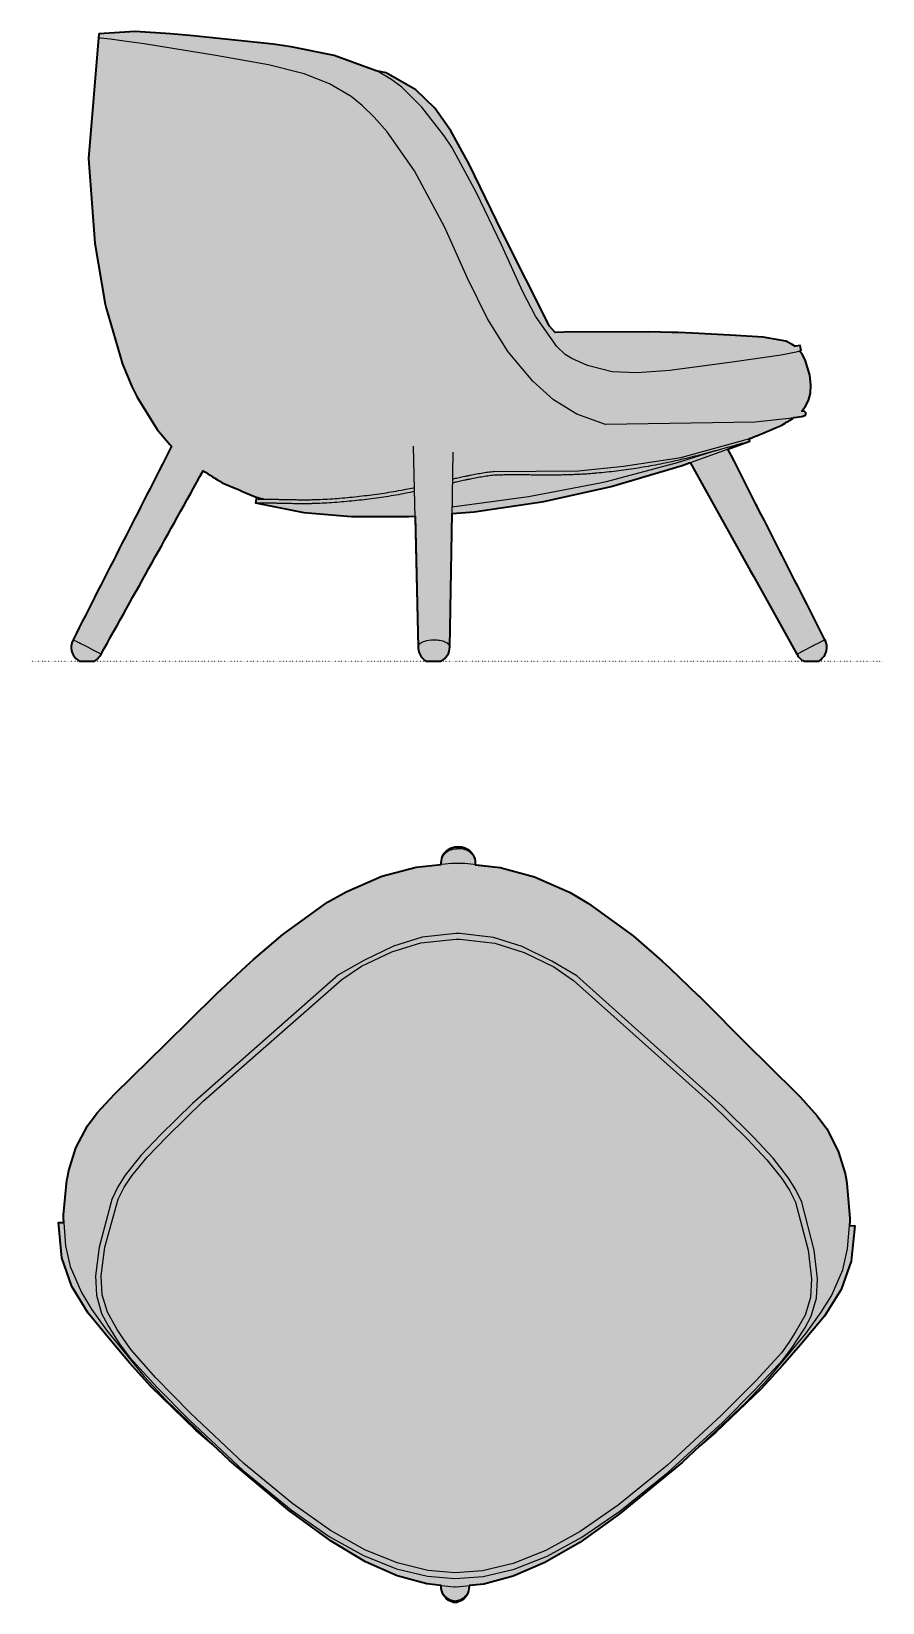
# Model space of a CAD drawing. Header units: millimetres. Extents: x 0 to 2311, y -1141 to 764.
# Drawn here: x 1279 to 2311, y -1141 to 763 of the extents above; entities that cross this region are included whole.
import ezdxf

# ---------------------------------------------------------------- set-up
doc = ezdxf.new("R2010")
doc.units = ezdxf.units.MM
doc.linetypes.add('Dots', pattern=[1, 0, -1])
doc.layers.add('Blocks', color=7, linetype='Continuous')
doc.layers.add('Blocks$Fill', color=7, linetype='Continuous', true_color=0xffffff)
for name, color, linetype, lineweight, true_color in [('Blocks$Inner', 7, 'Continuous', 25, 0x007f00), ('Blocks$Outline', 7, 'Continuous', 35, 0xff3f3f), ('Groud', 7, 'Dots', 25, 0x243775)]:
    doc.layers.add(name, color=color, linetype=linetype, lineweight=lineweight, true_color=true_color)

# ---------------------------------------------------------------- blocks, each defined once
blk = doc.blocks.new('VIA57 Lounge Chair Side')
at = {"layer": 'Blocks$Fill'}
blk.add_hatch(color=256, dxfattribs=at).paths.add_polyline_path([(925.5, 381.8), (922.6, 384), (914.7, 388), (887.2, 392.7), (846.8, 395.2), (777.1, 398.6), (646, 398.8), (635, 398.6), (628.2, 406.3), (570.5, 520.9), (531.2, 601.8), (508.6, 642.8), (489, 670.4), (466, 692.5), (430, 713.3), (418.2, 715.6), (367.1, 734.4), (315.1, 744.7), (293.2, 747.8), (196.3, 758.2), (168.5, 760.6), (126, 763.4), (81.6, 760.4), (69.2, 609.3), (76.9, 506.9), (89.6, 433), (90.7, 427.8), (110.3, 359.9), (121.7, 333.1), (128.2, 320), (152.7, 281), (168, 262.6), (168, 262.6), (170, 260.7), (50.5, 26.1), (49, 22.4), (48.3, 18.4), (48.2, 15.7), (48.6, 13), (49.4, 10.3), (50.6, 7.8), (52.1, 5.5), (53.9, 3.4), (56, 1.6), (58.3, 0.1), (60.9, 0.1), (62.5, 0.1), (76.1, 0), (76.1, 0), (76.1, 0), (76.1, 0), (76.1, 0), (76.1, 0), (79.9, 2.6), (83.1, 6.2), (84.5, 8.6), (208.3, 230.8), (231.2, 216.4), (270.6, 199.7), (274.6, 198.3), (281.4, 196.3), (278.8, 196.4), (272.7, 197), (271.8, 192), (330.4, 180.4), (388.3, 175.4), (457.7, 175.3), (465.4, 175.8), (469, 15.6), (469.4, 12.9), (470.2, 10.2), (471.3, 7.7), (472.8, 5.4), (474.7, 3.3), (476.8, 1.5), (479.1, 0.1), (479.2, 0.1), (480.9, 0), (488.1, 0), (490.2, 0), (496.4, 0), (496.9, 0.1), (501, 2.9), (504.3, 6.9), (505.6, 9.3), (506.5, 11.9), (507.1, 14.6), (507.2, 17.2), (510, 179.2), (537, 181.2), (621.4, 193.7), (703.1, 212), (789, 237.3), (798.8, 240.8), (928.2, 8.6), (928.7, 7.6), (930.3, 5.3), (932.1, 3.2), (934.2, 1.4), (936.6, 0), (936.6, 0), (936.6, 0), (936.6, 0), (936.6, 0), (936.6, 0), (951.8, 0.1), (954.4, 0.1), (957.5, 2.2), (960.4, 5.2), (962, 7.5), (963.2, 10), (964, 12.6), (964.4, 15.4), (964.5, 18.1), (964.1, 20.9), (963.4, 23.5), (962.2, 26.1), (844.6, 257.2), (871, 266.6), (871, 266.6), (871, 266.6), (871, 266.6), (871, 266.6), (871, 266.6), (871, 266.6), (871, 266.6), (871, 266.6), (871, 266.6), (871, 266.6), (871, 266.6), (871, 266.6), (871, 266.6), (871, 266.6), (871, 266.6), (871, 266.6), (871, 266.6), (871, 266.6), (871, 266.6), (871, 266.6), (871, 266.6), (871, 266.6), (871, 266.6), (871, 266.6), (871, 266.6), (871, 266.6), (871, 266.6), (871, 266.6), (871, 266.6), (871, 266.6), (871, 266.6), (871, 266.6), (871, 266.6), (871, 266.6), (871, 266.6), (871, 266.6), (871, 266.6), (871, 266.6), (871, 266.6), (871, 266.6), (871, 266.6), (871, 266.6), (871, 266.6), (871, 266.6), (871, 266.6), (871, 266.6), (871, 266.6), (871, 266.6), (871, 266.6), (871, 266.6), (871, 266.6), (871, 266.6), (871, 266.6), (871, 266.6), (871, 266.6), (871, 266.6), (871, 266.6), (871, 266.6), (871, 266.6), (869.7, 269.5), (871.2, 270.1), (872.7, 270.6), (879.6, 273.3), (910, 286.3), (924.9, 295.3), (934.1, 296.5), (935.5, 296.9), (938.6, 298.3), (938.8, 298.8), (939, 299.3), (939.1, 299.9), (939, 300.4), (938.9, 301), (938.6, 301.5), (938.3, 302), (937.9, 302.5), (937.4, 302.8), (936.8, 303.1), (936.6, 303.2), (936.3, 303.3), (936.1, 303.4), (935.7, 303.4), (935.2, 303.4), (934.2, 303.3), (938.6, 309.1), (942.2, 316.1), (944.5, 325), (945.1, 334.9), (943.9, 346.7), (938.1, 365.5), (934, 372.9), (931.5, 375.9), (933.5, 376.3), (932.3, 382.8), (926.7, 382)], flags=0)
at = {"layer": 'Blocks$Inner'}
for p, q in [((187.1, 759), (186.7, 759)), ((928.2, 8.6), (798.8, 240.8)), ((932.5, 10.8), (928.6, 8.7)), ((951.6, 0.1), (951.8, 0.1))]:
    blk.add_line(p, q, dxfattribs=at)
for points in [[(418.2, 715.6), (430, 713.3), (466, 692.5), (489, 670.4), (508.6, 642.8), (531.2, 601.8), (570.5, 520.9), (628.2, 406.3), (635, 398.6), (646, 398.8), (748.6, 399.1), (777.1, 398.6), (780, 398.5), (784.1, 398.4), (801.6, 397.6), (846.8, 395.2), (887.2, 392.7), (914.7, 388), (922.6, 384), (925.5, 381.8), (926.7, 382), (932.3, 382.8), (933.5, 376.3), (931.5, 375.9), (927.1, 374.7), (908.9, 371.1), (849.8, 362.4), (774, 352.5), (734.5, 349.4), (704, 350.9), (674.2, 358.4), (655.2, 366.9), (647.3, 372), (637.2, 381.5), (611.2, 418.3), (595.9, 447.7), (570, 504.6), (539.7, 567.6), (509.9, 623), (500.6, 636.8), (473.5, 671.6), (449, 695.7), (435.7, 705.7), (420.9, 714.6), (367.1, 734.4), (315.1, 744.7), (293.2, 747.8), (196.3, 758.2), (168.5, 760.6), (126, 763.4), (81.6, 760.4), (69.2, 609.3), (76.9, 506.9), (89.6, 433), (90.7, 427.8), (110.3, 359.9), (121.7, 333.1), (128.2, 320), (152.7, 281), (168, 262.6)], [(931.5, 375.9), (934, 372.9), (938.1, 365.5), (943.9, 346.7), (945.1, 334.9), (944.5, 325), (942.2, 316.1), (938.6, 309.1), (934.2, 303.3), (935.2, 303.4), (935.7, 303.4), (936.1, 303.4), (936.3, 303.3), (936.6, 303.2), (936.8, 303.1), (937.4, 302.8), (937.9, 302.5), (938.3, 302), (938.6, 301.5), (938.9, 301), (939, 300.4), (939.1, 299.9), (939, 299.3), (938.8, 298.8), (938.6, 298.3), (935.5, 296.9), (934.1, 296.5), (918.2, 294.4), (877.6, 289.6), (696, 286.8), (661.3, 299.4), (633, 316.9), (608, 339.4), (577.9, 375.2), (552.9, 415.1), (528.2, 465.3), (501.1, 525.7), (464.6, 594.3), (431.2, 641.8), (415.7, 659.6), (401.1, 673.7), (387.7, 684.4), (361.5, 700), (330.6, 711.9), (287.5, 722.9), (223.7, 734.3), (136.7, 748.4), (112.7, 751.8), (95.7, 754), (83.8, 755.3), (81.2, 755.7)], [(924.9, 295.3), (910, 286.3), (879.6, 273.3), (872.7, 270.6), (869.7, 269.5), (871, 266.6)], [(560.8, 230.1), (611.9, 230.4), (663.2, 230.8), (717.8, 236.4), (787.3, 246.8), (871.2, 270.1)], [(50.5, 26.1), (170, 260.7), (168, 262.6)], [(479.2, 0.1), (479.1, 0.1), (476.8, 1.5), (474.7, 3.3), (472.8, 5.4), (471.3, 7.7), (470.2, 10.2), (469.4, 12.9), (469, 15.6), (468.9, 17.2), (463.5, 260.7)], [(511.2, 253.5), (507.2, 17.2), (507.1, 14.6), (506.5, 11.9), (505.6, 9.3), (504.3, 6.9), (501, 2.9), (496.9, 0.1), (496.4, 0), (495.4, 0), (494, 0), (492.2, 0), (490.2, 0), (488.1, 0)], [(510, 179.2), (537, 181.2), (621.4, 193.7), (703.1, 212), (789, 237.3), (871, 266.6)], [(830.7, 255.4), (782.9, 240.3), (696.8, 217.5), (691.5, 216.3), (602.8, 199.2), (510.1, 186.9)], [(281.4, 196.3), (274.6, 198.3), (270.6, 199.7), (231.2, 216.4), (208.3, 230.8), (84.5, 8.6)], [(279.2, 196.3), (272.7, 197), (271.8, 192), (330.4, 180.4), (388.3, 175.4), (457.7, 175.3), (465.4, 175.9)], [(50.5, 26.1), (49, 22.4), (48.3, 18.4), (48.2, 15.7), (48.6, 13), (49.4, 10.3), (50.6, 7.8), (52.1, 5.5), (53.9, 3.4), (56, 1.6), (58.3, 0.1), (60.9, 0.1)], [(951.8, 0.1), (954.4, 0.1), (957.5, 2.2), (960.4, 5.2), (962, 7.5), (963.2, 10), (964, 12.6), (964.4, 15.4), (964.5, 18.1), (964.1, 20.9), (963.4, 23.5), (962.2, 26.1)], [(76.1, 0), (79.9, 2.6), (83.1, 6.2), (84.5, 8.6)], [(928.2, 8.6), (928.7, 7.6), (930.3, 5.3), (932.1, 3.2), (934.2, 1.4), (936.6, 0)]]:
    blk.add_lwpolyline(points, dxfattribs=at)
for points, degree in [([(168, 262.6), (168, 262.6), (168, 262.6), (168, 262.6)], 3), ([(844.6, 257.2), (962.2, 26.1)], 1), ([(50.9, 25.9), (50.7, 25.9), (50.5, 26), (50.5, 26.1)], 3), ([(51.3, 25.6), (51.1, 25.7), (51, 25.8), (50.9, 25.9)], 3), ([(961.9, 25.9), (961.7, 25.8), (961.6, 25.7), (961.4, 25.6)], 3), ([(962.2, 26.1), (962.2, 26), (962, 25.9), (961.9, 25.9)], 3), ([(928.6, 8.7), (928.4, 8.6), (928.3, 8.6), (928.2, 8.6)], 3), ([(946.4, 17.9), (934.4, 11.8), (933.4, 11.2), (932.5, 10.8)], 3)]:
    blk.add_open_spline(points, degree=degree, dxfattribs=at)
for points, knots in [([(869.9, 266.3), (868.6, 265.9), (866.3, 265.2), (862.6, 264.2), (860.3, 263.6), (858.4, 263), (856.3, 262.5), (853.3, 261.6), (849.1, 260.4), (844.6, 259.2), (841, 258.2), (838.3, 257.4), (835.6, 256.7), (832, 255.7), (827.3, 254.5), (821.6, 252.9), (815.9, 251.4), (810.1, 249.9), (802.3, 247.9), (792.5, 245.5), (780.6, 242.8), (764.6, 239.3), (744.7, 235.5), (721.2, 231.9), (701.5, 229.4), (687.6, 228.1), (679.6, 227.4), (673.5, 226.9), (667.5, 226.6), (661.4, 226.3), (656.3, 226.1), (652.1, 226), (649, 225.9), (645.8, 225.8), (641.5, 225.7), (636, 225.7), (630.4, 225.7), (625.8, 225.7), (622.3, 225.7), (618.8, 225.7), (613.9, 225.7), (607.7, 225.7), (601.4, 225.8), (596.8, 225.8), (594.2, 225.8), (592.3, 225.8), (590.3, 225.8), (587.6, 225.8), (582.8, 225.8), (575.7, 225.8), (567.3, 225.7), (559.1, 225.3), (551.3, 224.3), (543.6, 223), (537.3, 221.8), (533, 220.9), (530.6, 220.4), (528.9, 220.1), (527.1, 219.8), (524.8, 219.3), (520.8, 218.5), (515.9, 217.3), (512.1, 216.4), (510.5, 216)], [21.8692334, 21.8692334, 21.8692334, 21.8692334, 21.8884641, 21.8980795, 21.9028872, 21.9076949, 21.9125026, 21.9173103, 21.9269257, 21.9365411, 21.9413488, 21.9461564, 21.9509641, 21.9557718, 21.9653872, 21.9750026, 21.984618, 21.9942334, 22.0038488, 22.0230795, 22.0423103, 22.0615411, 22.1000026, 22.1384641, 22.1769257, 22.1961564, 22.2057718, 22.2153872, 22.2250026, 22.234618, 22.2442334, 22.2490411, 22.2538488, 22.2586564, 22.2634641, 22.2730795, 22.2826949, 22.2875026, 22.2923103, 22.297118, 22.3019257, 22.3115411, 22.3211564, 22.3259641, 22.328368, 22.3307718, 22.3331757, 22.3355795, 22.3403872, 22.3500026, 22.359618, 22.3692334, 22.3788488, 22.3884641, 22.3980795, 22.4028872, 22.4052911, 22.4076949, 22.4100988, 22.4125026, 22.4173103, 22.4269257, 22.4341988, 22.4341988, 22.4341988, 22.4341988]), ([(871, 266.6), (871, 266.6), (871, 266.6), (870.8, 266.5), (870.2, 266.3), (869.9, 266.3)], [7.215196, 7.215196, 7.215196, 7.215196, 7.999804, 14.934519, 21.869233, 21.869233, 21.869233, 21.869233]), ([(510.7, 220.9), (512.2, 221.3), (515.9, 222.1), (520.8, 223.3), (524.8, 224.1), (527.1, 224.5), (528.8, 224.9), (530.6, 225.2), (533, 225.7), (537.2, 226.5), (543.5, 227.8), (551.2, 229.1), (557, 229.8), (560.2, 230), (560.8, 230.1)], [0.43524595, 0.43524595, 0.43524595, 0.43524595, 0.44230769, 0.45192308, 0.45673077, 0.45913462, 0.46153846, 0.46394231, 0.46634615, 0.47115385, 0.48076923, 0.49038462, 0.5, 0.50220121, 0.50220121, 0.50220121, 0.50220121]), ([(272.7, 197), (273.2, 196.8), (274.3, 196.5), (276.8, 196.4), (279.1, 196.3), (282, 196.3), (285.4, 196.3), (289.3, 196.3), (292.7, 196.3), (295.7, 196.3), (298.8, 196.3), (302.9, 196.2), (307.3, 196.1), (310.8, 196), (313.5, 196), (316.1, 195.9), (319.8, 195.9), (324.4, 195.8), (330.1, 195.8), (335.7, 195.8), (341.5, 195.9), (349.3, 196.1), (359.2, 196.6), (371.1, 197.4), (387.1, 198.8), (407, 201), (426.6, 203.6), (442.3, 206.2), (453.2, 208.3), (460.2, 209.7), (463.2, 210.3)], [0, 0, 0, 0, 0.0192308, 0.0288462, 0.0384615, 0.0480769, 0.0576923, 0.0673077, 0.0769231, 0.0817308, 0.0865385, 0.0961538, 0.1057692, 0.1105769, 0.1153846, 0.1201923, 0.125, 0.1346154, 0.1442308, 0.1538462, 0.1634615, 0.1730769, 0.1923077, 0.2115385, 0.2307692, 0.2692308, 0.3076923, 0.3269231, 0.3461538, 0.3610407, 0.3610407, 0.3610407, 0.3610407]), ([(464.8, 205.8), (461.1, 205), (453.5, 203.5), (442, 201.3), (426.2, 198.7), (406.4, 196), (386.4, 193.9), (370.4, 192.5), (358.4, 191.7), (348.4, 191.2), (340.5, 191), (334.7, 190.9), (329, 190.9), (323.3, 190.9), (317.7, 191), (313.2, 191.1), (309.6, 191.1), (306.1, 191.2), (301.7, 191.3), (297.5, 191.4), (294.4, 191.5), (292.1, 191.5), (290, 191.5), (287.3, 191.5), (284.1, 191.5), (280.7, 191.5), (277.8, 191.5), (275.5, 191.5), (274.3, 191.6), (273.7, 191.7)], [0.6361803, 0.6361803, 0.6361803, 0.6361803, 0.6538462, 0.6730769, 0.6923077, 0.7307692, 0.7692308, 0.7884615, 0.8076923, 0.8269231, 0.8365385, 0.8461538, 0.8557692, 0.8653846, 0.875, 0.8846154, 0.8894231, 0.8942308, 0.9038462, 0.9134615, 0.9182692, 0.9230769, 0.9278846, 0.9326923, 0.9423077, 0.9519231, 0.9615385, 0.9711538, 0.9806655, 0.9806655, 0.9806655, 0.9806655]), ([(84, 8.8), (57, 22.7), (56.1, 23.2), (54.4, 24), (53, 24.8), (51.9, 25.3), (51.5, 25.5), (51.3, 25.6)], [261.6670978, 261.6670978, 261.6670978, 261.6670978, 261.7777979, 261.888909, 262.1111312, 262.2222423, 262.3333535, 262.3333535, 262.3333535, 262.3333535]), ([(468.9, 17.6), (469.4, 19), (471.2, 22.4), (478.2, 25.1), (485.8, 26.3), (493.8, 25.9), (499.9, 24.4), (505.3, 21.9), (506.8, 18.8), (507.2, 17.4)], [0, 0, 0, 0, 4.240998, 11.036523, 21.178078, 27.696371, 34.749509, 40.168877, 44.579025, 44.579025, 44.579025, 44.579025]), ([(951.8, 20.7), (950.6, 20.1), (949.3, 19.4), (948, 18.7), (947.8, 18.6)], [260.5334068, 260.5334068, 260.5334068, 260.5334068, 260.7108451, 260.7434788, 260.7434788, 260.7434788, 260.7434788]), ([(955.2, 22.5), (954.2, 21.9), (953, 21.3), (951.8, 20.7), (951.8, 20.7)], [260.3224184, 260.3224184, 260.3224184, 260.3224184, 260.5217876, 260.5334068, 260.5334068, 260.5334068, 260.5334068]), ([(961.4, 25.6), (961.2, 25.5), (960.8, 25.3), (960, 24.9), (959, 24.4), (957.9, 23.8), (956.6, 23.2), (955.7, 22.7), (955.2, 22.5)], [259.6565735, 259.6565735, 259.6565735, 259.6565735, 259.7676846, 259.8787957, 259.9899068, 260.1010179, 260.212129, 260.3224184, 260.3224184, 260.3224184, 260.3224184]), ([(60.9, 0.1), (61.4, 0.1), (62.5, 0.1), (65.1, 0.1), (68.7, 0.1), (72.7, 0), (75.4, 0), (76.1, 0), (76.1, 0)], [12.5896764, 12.5896764, 12.5896764, 12.5896764, 12.6896764, 12.7896764, 12.9896764, 13.1896764, 13.3896764, 13.5887813, 13.5887813, 13.5887813, 13.5887813]), ([(84.5, 8.6), (84.5, 8.6), (84.5, 8.6), (84.3, 8.7), (84, 8.8)], [261.59206817, 261.59206817, 261.59206817, 261.59206817, 261.60788971, 261.66709784, 261.66709784, 261.66709784, 261.66709784]), ([(488.1, 0), (486.7, 0), (483.9, 0), (480.9, 0), (479.8, 0), (479.2, 0.1)], [248.2812166, 248.2812166, 248.2812166, 248.2812166, 248.4812166, 248.6812166, 248.8245223, 248.8245223, 248.8245223, 248.8245223]), ([(936.6, 0), (936.6, 0), (937.3, 0), (940.1, 0), (944.1, 0.1), (947.7, 0.1), (950.2, 0.1), (951.3, 0.1), (951.8, 0.1)], [4.0003639, 4.0003639, 4.0003639, 4.0003639, 4.1994833, 4.3994979, 4.5995124, 4.799527, 4.8995342, 4.9995415, 4.9995415, 4.9995415, 4.9995415]), ([(947.8, 18.6), (947.7, 18.6), (947.3, 18.4), (946.8, 18.1), (946.4, 17.9)], [260.74347876, 260.74347876, 260.74347876, 260.74347876, 260.7491566, 260.78019239, 260.78019239, 260.78019239, 260.78019239])]:
    blk.add_open_spline(points, degree=3, knots=knots, dxfattribs=at)
at = {"layer": 'Blocks$Outline'}
for points in [[(418.2, 715.6), (367.1, 734.4), (315.1, 744.7), (293.2, 747.8), (196.3, 758.2), (168.5, 760.6), (126, 763.4), (81.6, 760.4)], [(81.6, 760.4), (69.2, 609.3), (76.9, 506.9), (89.6, 433), (90.7, 427.8), (110.3, 359.9), (121.7, 333.1), (128.2, 320), (152.7, 281), (168, 262.6)], [(925.5, 381.8), (922.6, 384), (914.7, 388), (887.2, 392.7), (846.8, 395.2), (801.6, 397.6), (784.1, 398.4), (780, 398.5), (777.1, 398.6), (748.6, 399.1), (646, 398.8), (635, 398.6), (628.2, 406.3), (570.5, 520.9), (531.2, 601.8), (508.6, 642.8), (489, 670.4), (466, 692.5), (430, 713.3), (418.2, 715.6)], [(933.5, 376.3), (932.3, 382.8), (926.7, 382), (925.5, 381.8)], [(924.9, 295.3), (934.1, 296.5), (935.5, 296.9), (938.6, 298.3), (938.8, 298.8), (939, 299.3), (939.1, 299.9), (939, 300.4), (938.9, 301), (938.6, 301.5), (938.3, 302), (937.9, 302.5), (937.4, 302.8), (936.8, 303.1), (936.6, 303.2), (936.3, 303.3), (936.1, 303.4), (935.7, 303.4), (935.2, 303.4), (934.2, 303.3), (938.6, 309.1), (942.2, 316.1), (944.5, 325), (945.1, 334.9), (943.9, 346.7), (938.1, 365.5), (934, 372.9), (931.5, 375.9)], [(931.5, 375.9), (933.5, 376.3)], [(844.6, 257.2), (871, 266.6)], [(510, 179.2), (537, 181.2), (621.4, 193.7), (703.1, 212), (789, 237.3), (798.8, 240.8)], [(278.8, 196.4), (272.7, 197), (271.8, 192), (330.4, 180.4), (388.3, 175.4), (457.7, 175.3), (465.4, 175.8)], [(465.4, 175.8), (468.9, 17.2), (469, 15.6), (469.4, 12.9), (470.2, 10.2), (471.3, 7.7), (472.8, 5.4), (474.7, 3.3), (476.8, 1.5), (479.1, 0.1)], [(507.2, 17.2), (510, 179.2)], [(50.5, 26.1), (49, 22.4), (48.3, 18.4), (48.2, 15.7), (48.6, 13), (49.4, 10.3), (50.6, 7.8), (52.1, 5.5), (53.9, 3.4), (56, 1.6), (58.3, 0.1)], [(496.9, 0.1), (501, 2.9), (504.3, 6.9), (505.6, 9.3), (506.5, 11.9), (507.1, 14.6), (507.2, 17.2)]]:
    blk.add_lwpolyline(points, dxfattribs=at)
for points, knots in [([(871, 266.6), (871, 266.6), (871, 266.6), (871, 266.6), (871, 266.6), (871, 266.6), (870.5, 267.6), (870.1, 268.5), (869.7, 269.5), (870.2, 269.7), (871.2, 270.1), (872.2, 270.5), (872.7, 270.6), (875, 271.5), (877.3, 272.4), (879.6, 273.3), (889.7, 277.7), (899.9, 282), (910, 286.3), (915, 289.3), (920, 292.3), (924.9, 295.3)], [-9.219246, -9.219246, -9.219246, -9.219246, -9.130178, -7.999804, -7.215196, -7.215196, -7.215196, -4, -4, -4, -3.5, -3, -3, -3, -2, -2, -2, -1, -1, -1, 0, 0, 0, 0]), ([(168, 262.6), (168, 262.6), (168, 262.6), (168, 262.6), (168, 262.6), (168.7, 262), (169.3, 261.3), (170, 260.7), (130.1, 182.5), (90.3, 104.3), (50.5, 26.1)], [-265.289284, -265.289284, -265.289284, -265.289284, -265.289277, -265.288809, -265.288809, -265.288809, -264.288809, -264.288809, -264.288809, -0.999971, -0.999971, -0.999971, -0.999971]), ([(84.5, 8.6), (125.8, 82.6), (167, 156.7), (208.3, 230.8), (215.9, 226), (223.6, 221.2), (231.2, 216.4), (244.4, 210.8), (257.5, 205.2), (270.6, 199.7), (272, 199.2), (273.3, 198.8), (274.6, 198.3), (276.9, 197.7), (279.1, 197), (281.4, 196.3)], [-261.592068, -261.592068, -261.592068, -261.592068, -7.246822, -7.246822, -7.246822, -6.246822, -6.246822, -6.246822, -5.246822, -5.246822, -5.246822, -1, -1, -1, 0, 0, 0, 0]), ([(281.4, 196.3), (280.6, 196.3), (279.7, 196.3), (278.9, 196.4), (278.8, 196.4)], [-0.04589047, -0.04589047, -0.04589047, -0.04589047, -0.038461538, -0.036884168, -0.036884168, -0.036884168, -0.036884168]), ([(928.2, 8.6), (928.4, 8.2), (928.6, 7.9), (928.7, 7.6), (929.2, 6.8), (929.8, 6), (930.3, 5.3), (930.9, 4.6), (931.5, 3.9), (932.1, 3.2), (932.8, 2.6), (933.5, 2), (934.2, 1.4), (935, 1), (935.8, 0.5), (936.6, 0), (936.6, 0), (937.3, 0), (940.1, 0), (944.1, 0.1), (947.7, 0.1), (950.2, 0.1), (951.3, 0.1), (951.8, 0.1), (952.7, 0.1), (953.6, 0.1), (954.4, 0.1), (955.5, 0.8), (956.5, 1.5), (957.5, 2.2), (958.5, 3.2), (959.5, 4.2), (960.4, 5.2), (961, 6), (961.5, 6.7), (962, 7.5), (962.4, 8.3), (962.8, 9.1), (963.2, 10), (963.5, 10.9), (963.7, 11.7), (964, 12.6), (964.2, 13.5), (964.3, 14.4), (964.4, 15.4), (964.5, 16.3), (964.5, 17.2), (964.5, 18.1), (964.4, 19), (964.2, 20), (964.1, 20.9), (963.9, 21.8), (963.6, 22.7), (963.4, 23.5), (963, 24.4), (962.6, 25.2), (962.2, 26.1)], [-1, -1, -1, -1, 0.000073, 0.000073, 0.000073, 1.000146, 1.000146, 1.000146, 2.000218, 2.000218, 2.000218, 3.000291, 3.000291, 3.000291, 4.000364, 4.000364, 4.000364, 4.199483, 4.399498, 4.599512, 4.799527, 4.899534, 4.999542, 4.999542, 4.999542, 7.588988, 7.588988, 7.588988, 8.588988, 8.588988, 8.588988, 9.588988, 9.588988, 9.588988, 10.588988, 10.588988, 10.588988, 11.588988, 11.588988, 11.588988, 12.588988, 12.588988, 12.588988, 13.588988, 13.588988, 13.588988, 14.588988, 14.588988, 14.588988, 15.588988, 15.588988, 15.588988, 16.588988, 16.588988, 16.588988, 17.588988, 17.588988, 17.588988, 17.588988]), ([(58.3, 0.1), (59.2, 0.1), (60, 0.1), (60.9, 0.1), (61.4, 0.1), (62.5, 0.1), (65.1, 0.1), (68.7, 0.1), (72.7, 0), (75.4, 0), (76.1, 0), (76.1, 0), (77.4, 0.9), (78.7, 1.7), (79.9, 2.6), (81, 3.8), (82.1, 5), (83.1, 6.2), (83.6, 7), (84.1, 7.8), (84.5, 8.6)], [0, 0, 0, 0, 2.589258, 2.589258, 2.589258, 2.689258, 2.789258, 2.989258, 3.189258, 3.389258, 3.588363, 3.588363, 3.588363, 4.588571, 4.588571, 4.588571, 5.588779, 5.588779, 5.588779, 6.588987, 6.588987, 6.588987, 6.588987]), ([(479.1, 0.1), (479.2, 0.1), (479.2, 0.1), (479.2, 0.1), (479.8, 0), (480.9, 0), (483.9, 0), (486.7, 0), (488.1, 0), (488.8, 0), (489.5, 0), (490.2, 0), (490.9, 0), (491.6, 0), (492.2, 0), (492.8, 0), (493.4, 0), (494, 0), (494.5, 0), (494.9, 0), (495.4, 0), (495.7, 0), (496.1, 0), (496.4, 0), (496.6, 0.1), (496.8, 0.1), (496.9, 0.1)], [0.056694, 0.056694, 0.056694, 0.056694, 0.456694, 0.456694, 0.456694, 0.6, 0.8, 1, 1, 1, 2, 2, 2, 3, 3, 3, 4, 4, 4, 5, 5, 5, 6, 6, 6, 7, 7, 7, 7])]:
    blk.add_open_spline(points, degree=3, knots=knots, dxfattribs=at)
for points in [[(962.2, 26.1), (923, 103.1), (883.8, 180.1), (844.6, 257.2)], [(798.8, 240.8), (842, 163.4), (885.1, 86), (928.2, 8.6)]]:
    blk.add_open_spline(points, degree=3, dxfattribs=at)
blk = doc.blocks.new('VIA57 Lounge Chair Top')
at = {"layer": 'Blocks$Fill'}
blk.add_hatch(color=256, dxfattribs=at).paths.add_polyline_path([(186.3, -268.7), (166.6, -251.9), (112.1, -198.8), (86.2, -170.3), (64.8, -145), (36, -110.2), (16.2, -77.7), (4.1, -42.9), (0, 0), (6.6, 0), (6.3, 5), (6.3, 9.1), (10.2, 51), (10.8, 54.3), (12.6, 63), (20.9, 90.2), (35.2, 117), (46.9, 132.6), (67.9, 155.5), (109.9, 196.4), (227.6, 310.6), (236.4, 318.4), (272, 349), (326.3, 388), (348.7, 400.7), (392, 419.4), (433.8, 430.4), (464.1, 433.6), (464.1, 435.6), (464.3, 438.4), (464.8, 441.1), (465.7, 443.7), (467, 446.1), (468.6, 448.4), (470.6, 450.4), (472.8, 452.1), (475.2, 453.4), (477.8, 454.4), (480.5, 455), (483.2, 455.2), (484.8, 455), (486.4, 455.2), (489.1, 455), (491.8, 454.3), (494.4, 453.3), (496.8, 452), (499, 450.3), (500.9, 448.3), (502.5, 446), (503.8, 443.5), (504.7, 440.9), (505.2, 438.2), (505.3, 435.4), (505.3, 433.4), (535.6, 430), (577.3, 418.7), (620.5, 399.6), (642.7, 386.6), (696.7, 347.2), (732.1, 316.4), (740.8, 308.4), (777.6, 273.3), (899.2, 152), (920, 128.9), (931.5, 113.2), (945.6, 86.3), (953.7, 59), (955.4, 50.4), (956, 47), (959.5, 5.1), (959.5, 1), (959.1, -4), (965.8, -4.1), (961.3, -46.9), (948.9, -81.6), (928.9, -113.9), (899.8, -148.5), (878.1, -173.6), (852, -201.9), (797.1, -254.5), (777.2, -271.2), (756.1, -290.9), (681.9, -352), (679.8, -353.6), (632, -387.9), (589.9, -412.3), (551.3, -428.9), (515.6, -438.5), (497.9, -440.2), (498, -440.7), (498, -441.2), (498, -441.7), (498, -442.1), (497.9, -442.5), (497.9, -442.9), (497.9, -443.3), (497.8, -443.7), (497.8, -444.1), (497.3, -446.8), (496.4, -449.4), (495.2, -451.9), (493.6, -454.2), (491.6, -456.2), (489.5, -457.9), (487, -459.2), (482.9, -460.7), (481, -460.9), (479, -460.6), (474.9, -459.2), (472.5, -457.8), (470.3, -456.1), (468.4, -454.1), (466.8, -451.8), (465.6, -449.3), (464.7, -446.7), (464.2, -444), (464.2, -443.5), (464.2, -443.2), (464.2, -442.8), (464.1, -442.4), (464.1, -442), (464.1, -441.6), (464.1, -441.1), (464.1, -440.6), (464.2, -440.1), (446.5, -438.2), (410.9, -428.3), (372.4, -411.4), (330.5, -386.6), (283, -351.9), (280.9, -350.3), (207.3, -288.6)], flags=0)
at = {"layer": 'Blocks$Inner'}
for points in [[(464.1, 433.6), (464.1, 435.6), (464.3, 438.4), (464.8, 441.1), (465.7, 443.7), (467, 446.1), (468.6, 448.4), (470.6, 450.4), (472.8, 452.1), (475.2, 453.4), (477.8, 454.4), (480.5, 455), (483.2, 455.2), (484.8, 455), (486.4, 455.2), (489.1, 455), (491.8, 454.3), (494.4, 453.3), (496.8, 452), (499, 450.3), (500.9, 448.3), (502.5, 446), (503.8, 443.5), (504.7, 440.9), (505.2, 438.2), (505.3, 435.4), (505.3, 433.4)], [(6.6, 0), (0, 0), (4.1, -42.9), (16.2, -77.7), (36, -110.2), (64.8, -145), (86.2, -170.3), (112.1, -198.8), (166.6, -251.9), (186.3, -268.7)], [(959.1, -4), (965.8, -4.1), (961.3, -46.9), (948.9, -81.6), (928.9, -113.9), (899.8, -148.5), (878.1, -173.6), (852, -201.9), (797.1, -254.5), (777.2, -271.2)], [(497.8, -443.7), (497.8, -444.1), (497.3, -446.8), (496.4, -449.4), (495.2, -451.9), (493.6, -454.2), (491.6, -456.2), (489.5, -457.9), (487, -459.2), (482.9, -460.7), (481, -460.9), (479, -460.6), (474.9, -459.2), (472.5, -457.8), (470.3, -456.1), (468.4, -454.1), (466.8, -451.8), (465.6, -449.3), (464.7, -446.7), (464.2, -444), (464.2, -443.5)]]:
    blk.add_lwpolyline(points, dxfattribs=at)
for points in [[(955.4, 50.4), (953.7, 59), (945.6, 86.3), (931.5, 113.2), (920, 128.9), (899.2, 152), (857.5, 193.2), (837.7, 212.9), (777.6, 273.3), (776.5, 274.3), (740.8, 308.4), (732.1, 316.4), (696.7, 347.2), (642.7, 386.6), (620.5, 399.6), (577.3, 418.7), (535.6, 430), (492.9, 434.8), (484.7, 434.8), (476.5, 434.9), (433.8, 430.4), (392, 419.4), (348.7, 400.7), (326.3, 388), (272, 349), (236.4, 318.4), (227.6, 310.6), (191.6, 276.8), (190.5, 275.7), (129.9, 215.9), (109.9, 196.4), (67.9, 155.5), (46.9, 132.6), (35.2, 117), (20.9, 90.2), (12.6, 63), (10.8, 54.3), (10.2, 51), (6.3, 9.1), (6.3, 5), (8.6, -28.3), (14.1, -53.7), (27.8, -85.2), (40.1, -105.3), (58.2, -130.8), (104, -186.8), (130.5, -215.5), (207.3, -288.6), (280.9, -350.3), (283, -351.9), (330.5, -386.6), (372.4, -411.4), (410.9, -428.3), (446.5, -438.2), (479.6, -441.7), (480.2, -441.7), (481, -441.6), (481.9, -441.7), (482.4, -441.7), (515.6, -438.5), (551.3, -428.9), (589.9, -412.3), (632, -387.9), (679.8, -353.6), (681.9, -352), (756.1, -290.9), (833.5, -218.4), (860.2, -189.9), (906.5, -134.3), (924.8, -109), (937.3, -89), (951.2, -57.7), (956.9, -32.3), (959.5, 1), (959.5, 5.1), (956, 47)], [(486.8, 350.2), (484.4, 350), (481.9, 350.2), (441.1, 345.6), (406.2, 334.8), (370.1, 317.3), (339.7, 299.9), (162.7, 144.1), (123.7, 106), (99.9, 80.9), (80.9, 57.1), (72.1, 43), (64.8, 27.8), (49.3, -30), (45, -64.7), (46.1, -88.3), (52.4, -110.3), (59.9, -124.8), (69.6, -140.2), (74.8, -148.3), (86.1, -163.5), (119.6, -200.1), (158.8, -239.9), (223.9, -300.7), (282.2, -348.4), (328.1, -380.6), (369.9, -403.8), (409.7, -419.8), (447.3, -429), (481.1, -431.7), (514.8, -429.3), (552.5, -420.4), (592.5, -404.7), (634.5, -381.8), (680.6, -350.1), (739.4, -302.8), (805, -242.6), (844.5, -203.2), (878.3, -166.8), (889.7, -151.7), (895, -143.7), (904.8, -128.4), (912.5, -113.9), (919, -92), (920.2, -68.4), (916.2, -33.6), (901.2, 24.3), (894, 39.5), (885.3, 53.7), (866.5, 77.7), (843, 103), (804.3, 141.4), (628.6, 298.7), (598.4, 316.4), (562.4, 334.2), (527.6, 345.2)], [(484.3, 343.1), (486.7, 343.2), (529, 338.2), (564.5, 327.2), (600.8, 309.5), (624.6, 293), (791.2, 144.5), (834.9, 101.3), (858.8, 75.9), (877.3, 53), (886.2, 39.1), (893.5, 24.5), (909.1, -33.7), (913.2, -68.4), (912, -91.3), (905.4, -112.4), (893.4, -133.4), (885.4, -145.5), (876.5, -158), (846, -191.6), (804.1, -233.7), (738.4, -294.4), (678.7, -342.8), (632.6, -374.8), (591, -397.7), (551.5, -413.4), (514.3, -422.3), (481.1, -424.7), (447.9, -422), (410.9, -412.8), (371.4, -396.8), (330, -373.5), (284.2, -341.2), (224.9, -292.3), (159.8, -231), (118.1, -188.5), (88, -154.7), (79.2, -142.1), (71.3, -130), (59.4, -108.9), (53, -87.7), (52, -64.8), (56.4, -30.2), (72.5, 27.9), (79.9, 42.5), (88.9, 56.3), (107.6, 79), (131.8, 104.2), (175.8, 147.1), (343.7, 294.2), (367.5, 310.5), (404.1, 327.9), (439.6, 338.6), (481.9, 343.2)]]:
    blk.add_lwpolyline(points, close=True, dxfattribs=at)
for points, knots in [([(464.3, 438.4), (465.1, 441.2), (465.3, 441.8), (465.6, 442.4), (465.7, 442.7)], [0.84968147, 0.84968147, 0.84968147, 0.84968147, 0.875, 0.90035962, 0.90035962, 0.90035962, 0.90035962]), ([(467.8, 445.9), (467, 444.9), (466.2, 443.8), (465.7, 442.5), (465.6, 442.5)], [0.0003106, 0.0003106, 0.0003106, 0.0003106, 0.2, 0.2115244, 0.2115244, 0.2115244, 0.2115244]), ([(467.8, 445.9), (468.2, 446.4), (469, 447.3), (470.9, 449), (473.1, 450.4), (475.5, 451.5), (477.3, 452.1), (479.3, 452.6), (481.2, 452.9), (482.6, 452.9), (483.2, 452.9)], [0, 0, 0, 0, 0.111111, 0.222222, 0.444444, 0.555556, 0.666667, 0.777778, 0.888889, 1, 1, 1, 1]), ([(501.7, 445.8), (501.3, 446.3), (500.5, 447.2), (498.6, 448.9), (496.5, 450.3), (494.1, 451.4), (492.2, 452), (490.3, 452.5), (488.3, 452.8), (487, 452.9), (486.3, 452.9)], [0, 0, 0, 0, 0.111111, 0.222222, 0.444444, 0.555556, 0.666667, 0.777778, 0.888889, 1, 1, 1, 1]), ([(501.7, 445.8), (502.5, 444.8), (503.3, 443.6), (503.8, 442.4), (503.9, 442.3)], [0.0003106, 0.0003106, 0.0003106, 0.0003106, 0.2, 0.2115244, 0.2115244, 0.2115244, 0.2115244]), ([(505.2, 438.2), (504.4, 441.1), (504.2, 441.7), (503.9, 442.3), (503.8, 442.5)], [0.84968147, 0.84968147, 0.84968147, 0.84968147, 0.875, 0.90035962, 0.90035962, 0.90035962, 0.90035962]), ([(464.2, -440.1), (464, -442.1), (464.2, -444.1), (464.7, -446.1), (465, -446.8)], [0.4, 0.4, 0.4, 0.4, 0.6, 0.7194514, 0.7194514, 0.7194514, 0.7194514]), ([(465, -446.8), (465.1, -447.3), (465.4, -447.9), (465.6, -448.4), (465.7, -448.6)], [0.71945142, 0.71945142, 0.71945142, 0.71945142, 0.75853865, 0.77006758, 0.77006758, 0.77006758, 0.77006758]), ([(465.6, -448.3), (465.6, -448.4), (466.2, -449.6), (467, -450.8), (467.8, -451.8)], [0.7883808, 0.7883808, 0.7883808, 0.7883808, 0.8, 0.9993692, 0.9993692, 0.9993692, 0.9993692]), ([(467.8, -451.8), (468.2, -452.3), (469, -453.2), (470.4, -454.5), (472, -455.6), (473.7, -456.6), (475.4, -457.4), (477.3, -458), (479.2, -458.5), (480.4, -458.7), (481, -458.7)], [-1, -1, -1, -1, -0.8888889, -0.7777778, -0.6666667, -0.5555556, -0.4444444, -0.3333333, -0.2222222, -0.1262943, -0.1262943, -0.1262943, -0.1262943]), ([(481, -458.7), (481.5, -458.7), (482.8, -458.5), (484.6, -458.1), (486.5, -457.4), (488.3, -456.6), (490, -455.7), (491.5, -454.6), (493, -453.3), (493.8, -452.4), (494.2, -451.9)], [-0.1262943, -0.1262943, -0.1262943, -0.1262943, -0.0303664, 0.0807447, 0.1918559, 0.302967, 0.4140781, 0.5251892, 0.6363003, 0.7474114, 0.7474114, 0.7474114, 0.7474114]), ([(496.4, -448.5), (496.4, -448.5), (495.8, -449.8), (495, -450.9), (494.2, -451.9)], [0.7883808, 0.7883808, 0.7883808, 0.7883808, 0.8, 0.9993692, 0.9993692, 0.9993692, 0.9993692]), ([(497.1, -446.9), (496.9, -447.4), (496.7, -448), (496.4, -448.6), (496.3, -448.7)], [0.71945142, 0.71945142, 0.71945142, 0.71945142, 0.75853865, 0.77006758, 0.77006758, 0.77006758, 0.77006758]), ([(497.9, -440.2), (498, -442.3), (497.8, -444.3), (497.3, -446.2), (497.1, -446.9)], [0.4, 0.4, 0.4, 0.4, 0.6, 0.7194514, 0.7194514, 0.7194514, 0.7194514])]:
    blk.add_open_spline(points, degree=3, knots=knots, dxfattribs=at)
for points in [[(484.8, 452.9), (484.3, 452.9), (483.8, 452.9), (483.2, 452.9)], [(486.3, 452.9), (485.8, 452.9), (485.3, 452.9), (484.8, 452.9)]]:
    blk.add_open_spline(points, degree=3, dxfattribs=at)
at = {"layer": 'Blocks$Outline'}
for points in [[(464.1, 433.6), (464.1, 435.6), (464.3, 438.4), (464.8, 441.1), (465.7, 443.7), (467, 446.1), (468.6, 448.4), (470.6, 450.4), (472.8, 452.1), (475.2, 453.4), (477.8, 454.4), (480.5, 455), (483.2, 455.2), (484.8, 455), (486.4, 455.2), (489.1, 455), (491.8, 454.3), (494.4, 453.3), (496.8, 452), (499, 450.3), (500.9, 448.3), (502.5, 446), (503.8, 443.5), (504.7, 440.9), (505.2, 438.2), (505.3, 435.4), (505.3, 433.4)], [(6.6, 0), (6.3, 5), (6.3, 9.1), (10.2, 51), (10.8, 54.3), (12.6, 63), (20.9, 90.2), (35.2, 117), (46.9, 132.6), (67.9, 155.5), (109.9, 196.4), (129.9, 215.9), (190.5, 275.7), (191.6, 276.8), (227.6, 310.6), (236.4, 318.4), (272, 349), (326.3, 388), (348.7, 400.7), (392, 419.4), (433.8, 430.4), (464.1, 433.6)], [(505.3, 433.4), (535.6, 430), (577.3, 418.7), (620.5, 399.6), (642.7, 386.6), (696.7, 347.2), (732.1, 316.4), (740.8, 308.4), (776.5, 274.3), (777.6, 273.3), (837.7, 212.9), (857.5, 193.2), (899.2, 152), (920, 128.9), (931.5, 113.2), (945.6, 86.3), (953.7, 59), (955.4, 50.4)], [(955.4, 50.4), (956, 47), (959.5, 5.1), (959.5, 1), (959.1, -4)], [(186.3, -268.7), (166.6, -251.9), (112.1, -198.8), (86.2, -170.3), (64.8, -145), (36, -110.2), (16.2, -77.7), (4.1, -42.9), (0, 0), (6.6, 0)], [(959.1, -4), (965.8, -4.1), (961.3, -46.9), (948.9, -81.6), (928.9, -113.9), (899.8, -148.5), (878.1, -173.6), (852, -201.9), (797.1, -254.5), (777.2, -271.2)], [(464.2, -440.1), (446.5, -438.2), (410.9, -428.3), (372.4, -411.4), (330.5, -386.6), (283, -351.9), (280.9, -350.3), (207.3, -288.6), (186.3, -268.7)], [(777.2, -271.2), (756.1, -290.9), (681.9, -352), (679.8, -353.6), (632, -387.9), (589.9, -412.3), (551.3, -428.9), (515.6, -438.5), (497.9, -440.2)], [(497.8, -443.7), (497.8, -444.1), (497.3, -446.8), (496.4, -449.4), (495.2, -451.9), (493.6, -454.2), (491.6, -456.2), (489.5, -457.9), (487, -459.2), (482.9, -460.7), (481, -460.9), (479, -460.6), (474.9, -459.2), (472.5, -457.8), (470.3, -456.1), (468.4, -454.1), (466.8, -451.8), (465.6, -449.3), (464.7, -446.7), (464.2, -444), (464.2, -443.5)]]:
    blk.add_lwpolyline(points, dxfattribs=at)
for points in [[(464.2, -443.5), (464.1, -442.6), (464.1, -441.5), (464.2, -440.1)], [(497.9, -440.2), (498, -441.7), (498, -442.7), (497.8, -443.7)]]:
    blk.add_open_spline(points, degree=3, dxfattribs=at)

msp = doc.modelspace()

# ---------------------------------------------------------------- linework, layer by layer
at = {"layer": 'Groud'}
msp.add_lwpolyline([(1278.5, 0), (2310.6, 0)], dxfattribs=at)

# ---------------------------------------------------------------- block references
at = {"layer": 'Blocks'}
for name, p in [('VIA57 Lounge Chair Side', (1278.5, 0)), ('VIA57 Lounge Chair Top', (1311.3, -680.1))]:
    msp.add_blockref(name, p, dxfattribs=at)

doc.saveas('drawing.dxf')
